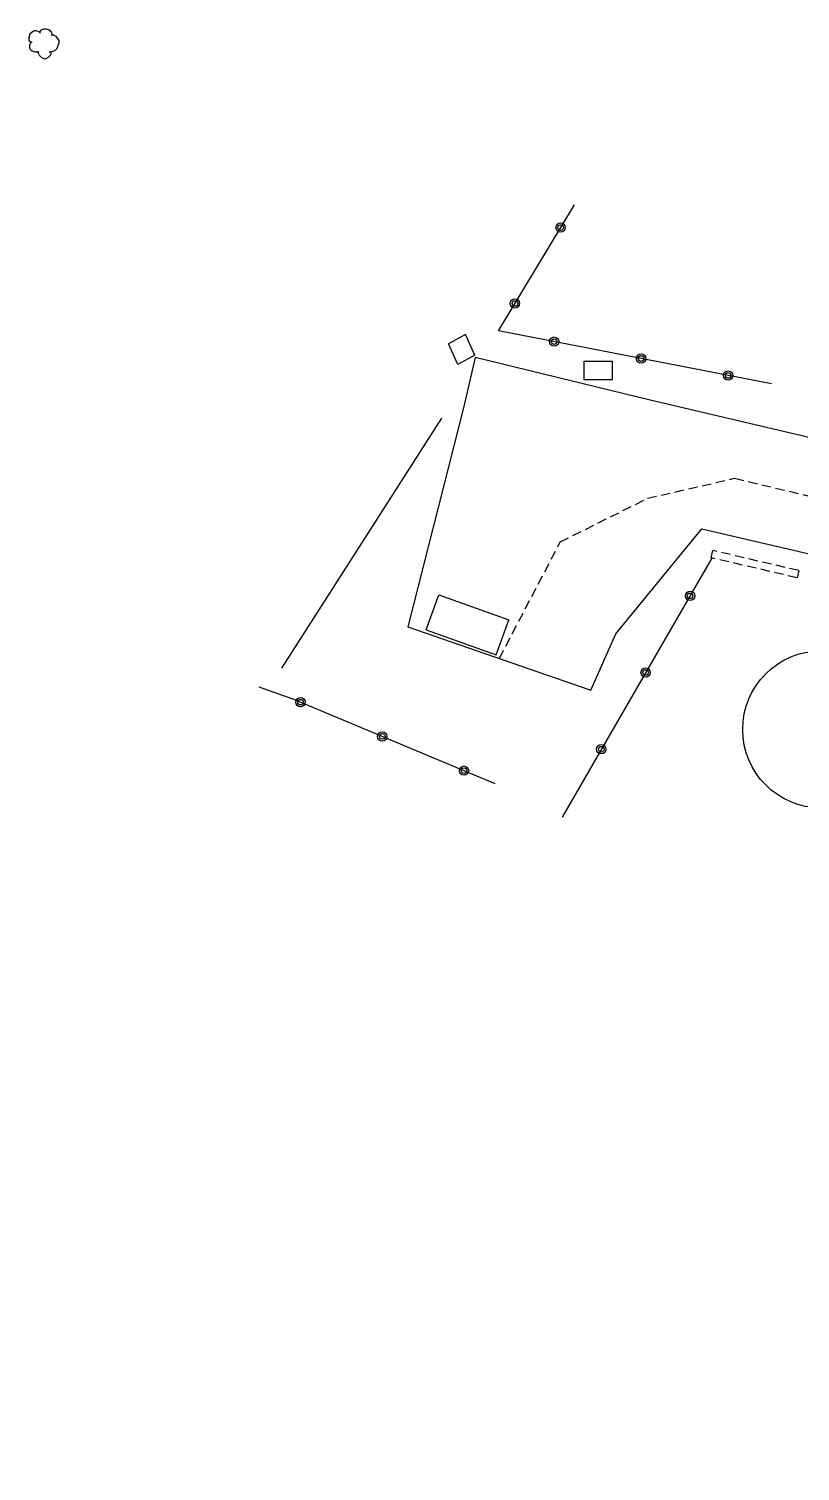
# Model space of a CAD drawing. Header units: millimetres. Extents: x 114000 to 115000, y 122000 to 123000.
# Drawn here: x 114776.7 to 114818, y 122380.9 to 122458.2 of the extents above; entities that cross this region are included whole.
import ezdxf

# ---------------------------------------------------------------- set-up
doc = ezdxf.new("R2010")
doc.units = ezdxf.units.MM
doc.linetypes.add('DASHED', pattern=[0.75, 0.5, -0.25])
doc.layers.get('0').update_dxf_attribs({"linetype": 'CONTINUOUS'})
for name, color, linetype in [('W0001', 6, 'DASHED'), ('W0008', 7, 'CONTINUOUS'), ('W0105', 7, 'CONTINUOUS'), ('W0112', 1, 'DASHED'), ('W0211', 2, 'CONTINUOUS'), ('W0300', 7, 'CONTINUOUS'), ('W0322', 7, 'CONTINUOUS'), ('W1102', 7, 'CONTINUOUS'), ('W1471', 7, 'CONTINUOUS')]:
    doc.layers.add(name, color=color, linetype=linetype)

# ---------------------------------------------------------------- blocks, each defined once
blk = doc.blocks.new('t322o')
at = {"color": 0, "linetype": 'Continuous'}
for radius in [0.25, 0.15]:
    blk.add_circle((0, 0), radius, dxfattribs=at)
blk = doc.blocks.new('T300')
for p, q in [((-0.171, 0.743), (-0.057, 0.8)), ((-0.057, 0.8), (0.057, 0.8)), ((0.057, 0.8), (0.229, 0.743)), ((-0.8, 0.514), (-0.857, 0.343)), ((-0.857, 0.343), (-0.857, 0.171)), ((-0.857, 0.171), (-0.743, 0.057)), ((-0.686, 0.629), (-0.8, 0.514)), ((-0.8, -0.057), (-0.743, 0.057)), ((-0.743, 0.057), (-0.686, 0.114)), ((-0.571, 0.686), (-0.686, 0.629)), ((-0.457, 0.686), (-0.571, 0.686)), ((-0.286, 0.629), (-0.457, 0.686)), ((-0.286, 0.629), (-0.171, 0.743)), ((-0.229, 0.571), (-0.286, 0.629)), ((0.229, 0.743), (0.343, 0.629)), ((0.343, 0.629), (0.4, 0.514)), ((0.457, 0.457), (0.343, 0.457)), ((0.4, 0.514), (0.4, 0.457)), ((0.571, 0.4), (0.457, 0.457)), ((0.571, 0.4), (0.686, 0.286)), ((0.686, 0.286), (0.743, 0.171)), ((0.743, 0.057), (0.686, -0.171)), ((0.743, 0.171), (0.743, 0.057)), ((-0.8, -0.171), (-0.8, -0.057)), ((-0.8, -0.229), (-0.8, -0.171)), ((-0.743, -0.343), (-0.8, -0.229)), ((-0.686, -0.4), (-0.743, -0.343)), ((-0.514, -0.457), (-0.686, -0.4)), ((-0.4, -0.457), (-0.514, -0.457)), ((-0.4, -0.457), (-0.343, -0.457)), ((-0.343, -0.457), (-0.343, -0.4)), ((-0.343, -0.514), (-0.343, -0.457)), ((-0.286, -0.629), (-0.343, -0.514)), ((-0.171, -0.743), (-0.286, -0.629)), ((-0.057, -0.8), (-0.171, -0.743)), ((0.171, -0.743), (0.057, -0.8)), ((0.229, -0.686), (0.171, -0.743)), ((0.286, -0.457), (0.229, -0.457)), ((0.286, -0.629), (0.229, -0.686)), ((0.457, -0.4), (0.286, -0.457)), ((0.343, -0.514), (0.286, -0.629)), ((0.343, -0.514), (0.343, -0.457)), ((0.571, -0.343), (0.457, -0.4)), ((0.629, -0.286), (0.571, -0.343)), ((0.686, -0.171), (0.629, -0.286)), ((0.057, -0.8), (-0.057, -0.8))]:
    blk.add_line(p, q)
blk = doc.blocks.new('T1471')
at = {"color": 0, "linetype": 'Continuous', "flags": 128}
blk.add_lwpolyline([(-0.75, -0.5), (-0.75, 0.5), (0.75, 0.5), (0.75, -0.5), (-0.75, -0.5)], dxfattribs=at)

msp = doc.modelspace()

# ---------------------------------------------------------------- linework, layer by layer
at = {"layer": 'W0001'}
msp.add_lwpolyline([(114801.908, 122424.439), (114805.175, 122430.692), (114809.848, 122433.027), (114814.518, 122434.1), (114846.066, 122426.576), (114879.25, 122418.63), (114897.844, 122413.991), (114909.025, 122410.782), (114939.264, 122401.02), (114976.808, 122388.458), (115000, 122380.879)], dxfattribs=at)
at = {"layer": 'W0008'}
msp.add_lwpolyline([(114873.878, 122422.955), (114850.608, 122428.56), (114834.974, 122432.326), (114820.47, 122435.83), (114809.983, 122438.289), (114800.612, 122440.572), (114799.996, 122437.88), (114797.009, 122426.141), (114806.807, 122422.737), (114808.147, 122425.769), (114812.765, 122431.382), (114820.506, 122429.583), (114833.349, 122426.542), (114848.33, 122422.956), (114871.78, 122417.34)], dxfattribs=at)
at = {"layer": 'W0105'}
for p, q in [((114800.098, 122441.8), (114799.185, 122441.303)), ((114800.604, 122440.697), (114800.098, 122441.8)), ((114797.982, 122425.977), (114801.74, 122424.633)), ((114801.74, 122424.633), (114802.425, 122426.504))]:
    msp.add_line(p, q, dxfattribs=at)
for points in [[(114800.604, 122440.697), (114799.691, 122440.2), (114799.185, 122441.303)], [(114797.982, 122425.977), (114798.667, 122427.848), (114802.425, 122426.504)]]:
    msp.add_lwpolyline(points, dxfattribs=at)
at = {"layer": 'W0112'}
for points in [[(114817.952, 122429.154), (114817.861, 122428.765), (114813.26, 122429.84), (114813.351, 122430.229), (114813.351, 122430.229), (114813.351, 122430.229), (114813.351, 122430.229), (114813.351, 122430.229), (114813.351, 122430.229), (114813.351, 122430.229), (114813.351, 122430.229), (114813.351, 122430.229), (114813.351, 122430.229), (114813.351, 122430.229), (114813.351, 122430.229), (114813.351, 122430.229), (114813.351, 122430.229), (114813.351, 122430.229), (114813.351, 122430.229), (114813.351, 122430.229), (114813.351, 122430.229), (114813.351, 122430.229), (114813.351, 122430.229), (114813.351, 122430.229), (114813.351, 122430.229), (114813.351, 122430.229), (114813.351, 122430.229), (114813.351, 122430.229), (114813.351, 122430.229), (114813.351, 122430.229), (114813.351, 122430.229), (114813.351, 122430.229), (114813.351, 122430.229), (114813.351, 122430.229), (114813.351, 122430.229), (114813.351, 122430.229), (114813.351, 122430.229), (114813.351, 122430.229), (114813.351, 122430.229), (114813.351, 122430.229), (114813.351, 122430.229), (114813.351, 122430.229), (114813.351, 122430.229), (114813.351, 122430.229), (114813.351, 122430.229), (114813.351, 122430.229), (114813.351, 122430.229), (114813.351, 122430.229), (114813.351, 122430.229), (114813.351, 122430.229), (114813.351, 122430.229), (114813.351, 122430.229), (114813.351, 122430.229), (114813.351, 122430.229), (114813.351, 122430.229), (114813.351, 122430.229), (114813.351, 122430.229), (114813.351, 122430.229), (114813.351, 122430.229), (114813.351, 122430.229), (114813.351, 122430.229), (114813.351, 122430.229), (114813.351, 122430.229), (114813.351, 122430.229), (114813.351, 122430.229), (114813.351, 122430.229), (114813.351, 122430.229), (114813.351, 122430.229), (114813.351, 122430.229), (114813.351, 122430.229), (114813.351, 122430.229), (114813.351, 122430.229), (114813.351, 122430.229), (114813.351, 122430.229), (114813.351, 122430.229), (114813.351, 122430.229), (114813.351, 122430.229), (114813.351, 122430.229), (114813.351, 122430.229), (114813.351, 122430.229), (114813.351, 122430.229), (114813.351, 122430.229), (114813.351, 122430.229), (114813.351, 122430.229), (114813.351, 122430.229), (114813.351, 122430.229), (114813.351, 122430.229), (114813.351, 122430.229), (114813.351, 122430.229), (114813.351, 122430.229), (114813.351, 122430.229), (114813.351, 122430.229), (114813.351, 122430.229), (114813.351, 122430.229), (114813.351, 122430.229), (114813.351, 122430.229), (114813.351, 122430.229), (114813.351, 122430.229), (114813.351, 122430.229), (114813.351, 122430.229), (114813.351, 122430.229), (114813.351, 122430.229), (114813.351, 122430.229), (114813.351, 122430.229), (114813.351, 122430.229), (114813.351, 122430.229), (114813.351, 122430.229), (114813.351, 122430.229), (114813.351, 122430.229), (114813.351, 122430.229), (114813.351, 122430.229), (114813.351, 122430.229), (114813.351, 122430.229), (114813.351, 122430.229), (114813.351, 122430.229), (114813.351, 122430.229), (114813.351, 122430.229), (114813.351, 122430.229), (114813.351, 122430.229), (114813.351, 122430.229)], [(114817.952, 122429.154), (114813.351, 122430.229), (114813.351, 122430.229), (114813.351, 122430.229), (114813.351, 122430.229), (114813.351, 122430.229), (114813.351, 122430.229), (114813.351, 122430.229), (114813.351, 122430.229), (114813.351, 122430.229), (114813.351, 122430.229), (114813.351, 122430.229), (114813.351, 122430.229), (114813.351, 122430.229), (114813.351, 122430.229), (114813.351, 122430.229), (114813.351, 122430.229), (114813.351, 122430.229), (114813.351, 122430.229), (114813.351, 122430.229), (114813.351, 122430.229), (114813.351, 122430.229), (114813.351, 122430.229), (114813.351, 122430.229), (114813.351, 122430.229), (114813.351, 122430.229), (114813.351, 122430.229), (114813.351, 122430.229), (114813.351, 122430.229), (114813.351, 122430.229), (114813.351, 122430.229), (114813.351, 122430.229), (114813.351, 122430.229), (114813.351, 122430.229), (114813.351, 122430.229), (114813.351, 122430.229), (114813.351, 122430.229), (114813.351, 122430.229), (114813.351, 122430.229), (114813.351, 122430.229), (114813.351, 122430.229), (114813.351, 122430.229), (114813.351, 122430.229), (114813.351, 122430.229), (114813.351, 122430.229), (114813.351, 122430.229), (114813.351, 122430.229), (114813.351, 122430.229), (114813.351, 122430.229), (114813.351, 122430.229), (114813.351, 122430.229), (114813.351, 122430.229), (114813.351, 122430.229), (114813.351, 122430.229), (114813.351, 122430.229), (114813.351, 122430.229), (114813.351, 122430.229), (114813.351, 122430.229), (114813.351, 122430.229), (114813.351, 122430.229), (114813.351, 122430.229), (114813.351, 122430.229), (114813.351, 122430.229), (114813.351, 122430.229), (114813.351, 122430.229), (114813.351, 122430.229), (114813.351, 122430.229), (114813.351, 122430.229), (114813.351, 122430.229), (114813.351, 122430.229), (114813.351, 122430.229), (114813.351, 122430.229), (114813.351, 122430.229), (114813.351, 122430.229), (114813.351, 122430.229), (114813.351, 122430.229), (114813.351, 122430.229), (114813.351, 122430.229), (114813.351, 122430.229), (114813.351, 122430.229), (114813.351, 122430.229), (114813.351, 122430.229), (114813.351, 122430.229), (114813.351, 122430.229), (114813.351, 122430.229), (114813.351, 122430.229), (114813.351, 122430.229), (114813.351, 122430.229), (114813.351, 122430.229), (114813.351, 122430.229), (114813.351, 122430.229), (114813.351, 122430.229), (114813.351, 122430.229), (114813.351, 122430.229), (114813.351, 122430.229), (114813.351, 122430.229), (114813.351, 122430.229), (114813.351, 122430.229), (114813.351, 122430.229), (114813.351, 122430.229), (114813.351, 122430.229), (114813.351, 122430.229), (114813.351, 122430.229), (114813.351, 122430.229), (114813.351, 122430.229), (114813.351, 122430.229), (114813.351, 122430.229), (114813.351, 122430.229), (114813.351, 122430.229), (114813.351, 122430.229), (114813.351, 122430.229), (114813.351, 122430.229), (114813.351, 122430.229), (114813.351, 122430.229), (114813.351, 122430.229), (114813.351, 122430.229), (114813.351, 122430.229), (114813.351, 122430.229), (114813.351, 122430.229), (114813.351, 122430.229)]]:
    msp.add_lwpolyline(points, dxfattribs=at)
at = {"layer": 'W0211'}
msp.add_line((114790.258, 122423.919), (114798.818, 122437.32), dxfattribs=at)
at = {"layer": 'W0322'}
for points in [[(114816.5, 122439.159), (114816.5, 122439.159), (114816.5, 122439.159), (114816.5, 122439.159), (114816.5, 122439.159), (114816.5, 122439.159), (114816.5, 122439.159), (114816.5, 122439.159), (114816.5, 122439.159), (114816.5, 122439.159), (114816.5, 122439.159), (114816.5, 122439.159), (114816.5, 122439.159), (114816.5, 122439.159), (114816.5, 122439.159), (114816.5, 122439.159), (114816.5, 122439.159), (114816.5, 122439.159), (114801.86, 122442.003), (114805.928, 122448.758)], [(114816.5, 122439.159), (114816.5, 122439.159), (114816.5, 122439.159), (114816.5, 122439.159), (114816.5, 122439.159), (114816.5, 122439.159), (114816.5, 122439.159), (114816.5, 122439.159), (114816.5, 122439.159), (114816.5, 122439.159), (114816.5, 122439.159), (114816.5, 122439.159), (114816.5, 122439.159), (114816.5, 122439.159), (114816.5, 122439.159), (114816.5, 122439.159), (114816.5, 122439.159), (114816.5, 122439.159), (114816.5, 122439.159), (114816.5, 122439.159), (114816.5, 122439.159), (114816.5, 122439.159), (114816.5, 122439.159), (114816.5, 122439.159), (114816.5, 122439.159), (114816.5, 122439.159), (114816.5, 122439.159), (114816.5, 122439.159), (114816.5, 122439.159), (114816.5, 122439.159), (114816.5, 122439.159), (114816.5, 122439.159), (114816.5, 122439.159), (114816.5, 122439.159), (114816.5, 122439.159), (114816.5, 122439.159), (114816.5, 122439.159), (114816.5, 122439.159), (114816.5, 122439.159), (114816.5, 122439.159), (114816.5, 122439.159), (114816.5, 122439.159), (114816.5, 122439.159), (114816.5, 122439.159), (114816.5, 122439.159), (114816.5, 122439.159), (114816.5, 122439.159), (114816.5, 122439.159), (114816.5, 122439.159), (114816.5, 122439.159), (114816.5, 122439.159), (114816.5, 122439.159), (114816.5, 122439.159), (114816.5, 122439.159), (114816.5, 122439.159), (114816.5, 122439.159), (114816.5, 122439.159), (114816.5, 122439.159), (114816.5, 122439.159), (114816.5, 122439.159), (114816.5, 122439.159), (114816.5, 122439.159), (114816.5, 122439.159), (114816.5, 122439.159), (114816.5, 122439.159), (114816.5, 122439.159), (114816.5, 122439.159), (114816.5, 122439.159), (114816.5, 122439.159), (114816.5, 122439.159), (114816.5, 122439.159), (114816.5, 122439.159), (114816.5, 122439.159), (114816.5, 122439.159), (114816.5, 122439.159), (114816.5, 122439.159), (114816.5, 122439.159), (114816.5, 122439.159), (114816.5, 122439.159), (114816.5, 122439.159), (114816.5, 122439.159), (114816.5, 122439.159), (114816.5, 122439.159), (114816.5, 122439.159), (114816.5, 122439.159), (114816.5, 122439.159), (114816.5, 122439.159), (114816.5, 122439.159), (114816.5, 122439.159), (114816.5, 122439.159), (114816.5, 122439.159), (114816.5, 122439.159), (114816.5, 122439.159), (114816.5, 122439.159), (114816.5, 122439.159), (114816.5, 122439.159), (114816.5, 122439.159), (114816.5, 122439.159), (114816.5, 122439.159), (114816.5, 122439.159), (114816.5, 122439.159)], [(114813.316, 122429.855), (114805.266, 122415.942), (114805.266, 122415.942), (114805.266, 122415.942), (114805.266, 122415.942), (114805.266, 122415.942), (114805.266, 122415.942), (114805.266, 122415.942), (114805.266, 122415.942), (114805.266, 122415.942), (114805.266, 122415.942), (114805.266, 122415.942), (114805.266, 122415.942), (114805.266, 122415.942), (114805.266, 122415.942), (114805.266, 122415.942), (114805.266, 122415.942), (114805.266, 122415.942), (114805.266, 122415.942), (114805.266, 122415.942), (114805.266, 122415.942), (114805.266, 122415.942), (114805.266, 122415.942), (114805.266, 122415.942), (114805.266, 122415.942), (114805.266, 122415.942), (114805.266, 122415.942), (114805.266, 122415.942), (114805.266, 122415.942), (114805.266, 122415.942), (114805.266, 122415.942), (114805.266, 122415.942), (114805.266, 122415.942), (114805.266, 122415.942), (114805.266, 122415.942), (114805.266, 122415.942), (114805.266, 122415.942), (114805.266, 122415.942), (114805.266, 122415.942), (114805.266, 122415.942), (114805.266, 122415.942), (114805.266, 122415.942), (114805.266, 122415.942), (114805.266, 122415.942), (114805.266, 122415.942), (114805.266, 122415.942), (114805.266, 122415.942), (114805.266, 122415.942), (114805.266, 122415.942), (114805.266, 122415.942), (114805.266, 122415.942), (114805.266, 122415.942), (114805.266, 122415.942), (114805.266, 122415.942), (114805.266, 122415.942), (114805.266, 122415.942), (114805.266, 122415.942), (114805.266, 122415.942), (114805.266, 122415.942), (114805.266, 122415.942), (114805.266, 122415.942), (114805.266, 122415.942), (114805.266, 122415.942), (114805.266, 122415.942), (114805.266, 122415.942), (114805.266, 122415.942), (114805.266, 122415.942), (114805.266, 122415.942), (114805.266, 122415.942), (114805.266, 122415.942), (114805.266, 122415.942), (114805.266, 122415.942), (114805.266, 122415.942), (114805.266, 122415.942), (114805.266, 122415.942), (114805.266, 122415.942), (114805.266, 122415.942), (114805.266, 122415.942), (114805.266, 122415.942), (114805.266, 122415.942), (114805.266, 122415.942), (114805.266, 122415.942), (114805.266, 122415.942), (114805.266, 122415.942), (114805.266, 122415.942), (114805.266, 122415.942), (114805.266, 122415.942), (114805.266, 122415.942), (114805.266, 122415.942), (114805.266, 122415.942), (114805.266, 122415.942), (114805.266, 122415.942), (114805.266, 122415.942), (114805.266, 122415.942), (114805.266, 122415.942), (114805.266, 122415.942), (114805.266, 122415.942), (114805.266, 122415.942), (114805.266, 122415.942), (114805.266, 122415.942), (114805.266, 122415.942)], [(114789.023, 122422.916), (114789.023, 122422.916), (114789.023, 122422.916), (114789.023, 122422.916), (114789.023, 122422.916), (114789.023, 122422.916), (114789.023, 122422.916), (114789.023, 122422.916), (114789.023, 122422.916), (114789.023, 122422.916), (114789.023, 122422.916), (114789.023, 122422.916), (114789.023, 122422.916), (114789.023, 122422.916), (114789.023, 122422.916), (114789.023, 122422.916), (114789.023, 122422.916), (114789.023, 122422.916), (114789.023, 122422.916), (114789.023, 122422.916), (114789.023, 122422.916), (114789.023, 122422.916), (114789.023, 122422.916), (114789.023, 122422.916), (114789.023, 122422.916), (114789.023, 122422.916), (114789.023, 122422.916), (114789.023, 122422.916), (114789.023, 122422.916), (114789.023, 122422.916), (114789.023, 122422.916), (114789.023, 122422.916), (114789.023, 122422.916), (114789.023, 122422.916), (114789.023, 122422.916), (114789.023, 122422.916), (114789.023, 122422.916), (114789.023, 122422.916), (114789.023, 122422.916), (114789.023, 122422.916), (114789.023, 122422.916), (114789.023, 122422.916), (114789.023, 122422.916), (114789.023, 122422.916), (114789.023, 122422.916), (114789.023, 122422.916), (114789.023, 122422.916), (114789.023, 122422.916), (114789.023, 122422.916), (114789.023, 122422.916), (114789.023, 122422.916), (114789.023, 122422.916), (114789.023, 122422.916), (114789.023, 122422.916), (114789.023, 122422.916), (114789.023, 122422.916), (114789.023, 122422.916), (114789.023, 122422.916), (114789.023, 122422.916), (114789.023, 122422.916), (114789.023, 122422.916), (114789.023, 122422.916), (114789.023, 122422.916), (114789.023, 122422.916), (114789.023, 122422.916), (114789.023, 122422.916), (114789.023, 122422.916), (114789.023, 122422.916), (114789.023, 122422.916), (114789.023, 122422.916), (114789.023, 122422.916), (114789.023, 122422.916), (114789.023, 122422.916), (114789.023, 122422.916), (114789.023, 122422.916), (114789.023, 122422.916), (114789.023, 122422.916), (114789.023, 122422.916), (114789.023, 122422.916), (114789.023, 122422.916), (114789.023, 122422.916), (114789.023, 122422.916), (114789.023, 122422.916), (114789.023, 122422.916), (114789.023, 122422.916), (114789.023, 122422.916), (114789.023, 122422.916), (114789.023, 122422.916), (114789.023, 122422.916), (114789.023, 122422.916), (114789.023, 122422.916), (114789.023, 122422.916), (114789.023, 122422.916), (114789.023, 122422.916), (114789.023, 122422.916), (114789.023, 122422.916), (114789.023, 122422.916), (114789.023, 122422.916), (114789.023, 122422.916), (114789.023, 122422.916), (114789.023, 122422.916)], [(114789.023, 122422.916), (114789.023, 122422.916), (114789.023, 122422.916), (114789.023, 122422.916), (114789.023, 122422.916), (114789.023, 122422.916), (114789.023, 122422.916), (114789.023, 122422.916), (114789.023, 122422.916), (114789.023, 122422.916), (114789.023, 122422.916), (114789.023, 122422.916), (114789.023, 122422.916), (114789.023, 122422.916), (114789.023, 122422.916), (114789.023, 122422.916), (114789.023, 122422.916), (114789.023, 122422.916), (114790.883, 122422.254), (114801.668, 122417.737)], [(114805.266, 122415.942), (114805.266, 122415.942), (114805.266, 122415.942), (114805.266, 122415.942), (114805.266, 122415.942), (114805.266, 122415.942), (114805.266, 122415.942), (114805.266, 122415.942), (114805.266, 122415.942), (114805.266, 122415.942), (114805.266, 122415.942), (114805.266, 122415.942), (114805.266, 122415.942), (114805.266, 122415.942), (114805.266, 122415.942), (114805.266, 122415.942), (114805.266, 122415.942), (114805.266, 122415.942), (114805.266, 122415.942), (114805.266, 122415.942)]]:
    msp.add_lwpolyline(points, dxfattribs=at)
at = {"layer": 'W1102'}
msp.add_circle((114819.161, 122420.64), 4.214, dxfattribs=at)

# ---------------------------------------------------------------- block references
at = {"layer": 'W0300'}
msp.add_blockref('T300', (114777.555, 122457.392), dxfattribs=at)
at = {"layer": 'W0322'}
for p, rotation in [((114805.193, 122447.538), 58.94276243468954), ((114802.743, 122443.469), 58.94276243468954), ((114804.843, 122441.424), 169.0064768136394), ((114809.506, 122440.518), 169.0064768136394), ((114814.169, 122439.612), 169.0064768136394), ((114812.127, 122427.799), 239.9464256455175), ((114809.748, 122423.688), 239.9464256455175), ((114791.253, 122422.099), 337.2749933994635), ((114795.634, 122420.264), 337.2749933994635), ((114807.369, 122419.576), 239.9464256455175), ((114800.015, 122418.429), 337.2749933994635)]:
    msp.add_blockref('t322o', p, dxfattribs=dict(at, rotation=rotation))
at = {"layer": 'W1471'}
msp.add_blockref('T1471', (114807.203, 122439.88), dxfattribs=at)

doc.saveas('drawing.dxf')
